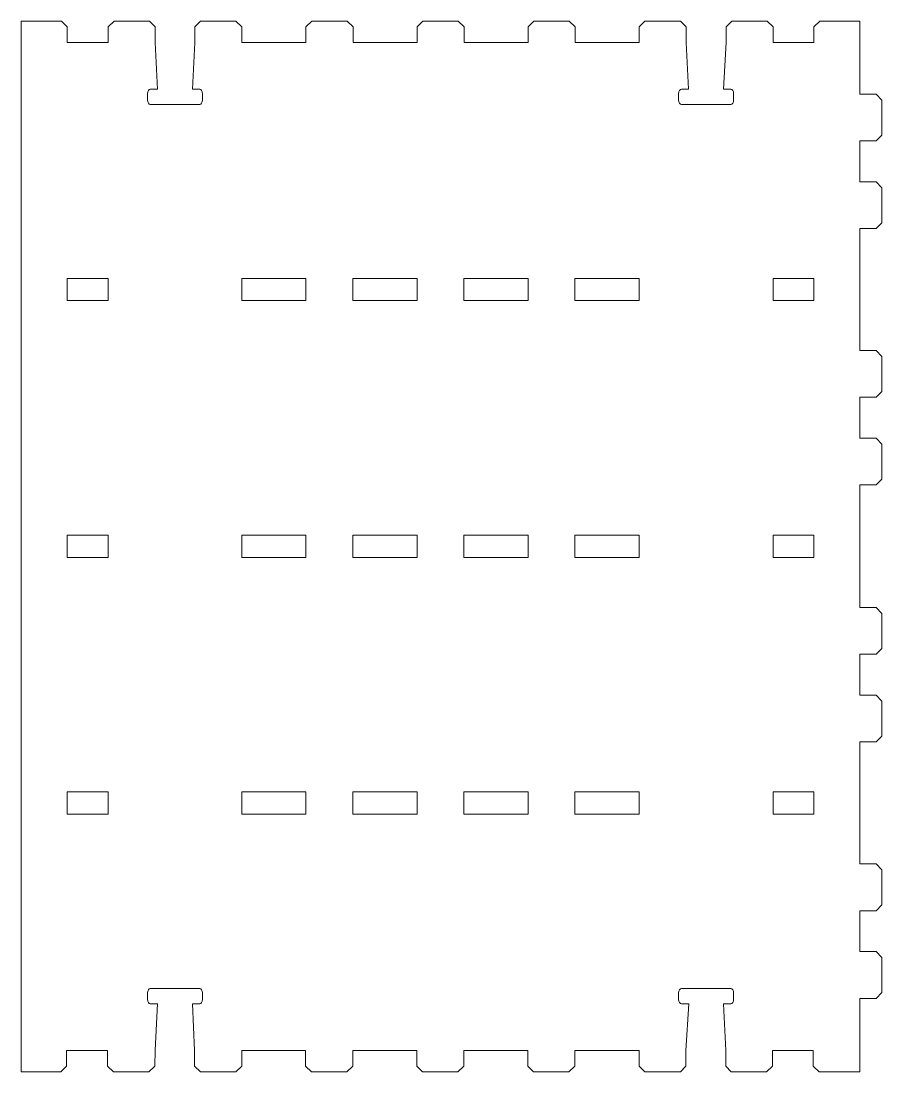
# Model space of a CAD drawing. Header units: millimetres. Extents: x -497 to 476, y -462 to 475.
# Drawn here: x -433.8 to -286.4, y -34.6 to 145.2 of the extents above; entities that cross this region are included whole.
import ezdxf

# ---------------------------------------------------------------- set-up
doc = ezdxf.new("R2010")
doc.units = ezdxf.units.MM
doc.header["$MEASUREMENT"] = 0
doc.layers.add('layer 1', color=7, linetype='Continuous')

msp = doc.modelspace()

# ---------------------------------------------------------------- linework, layer by layer
at = {"layer": 'layer 1', "lineweight": 9}
for points, knots in [([(-411.6356, 133.5624), (-411.6356, 133.5624), (-410.404, 133.5624), (-410.404, 133.5624), (-410.404, 133.5624), (-410.404, 133.5624), (-410.8157, 141.5495), (-410.8157, 141.5495), (-410.8157, 141.5495), (-410.8157, 141.5495), (-410.8157, 144.211), (-410.8157, 144.211), (-410.8157, 144.211), (-410.8157, 144.211), (-411.7604, 145.211), (-411.7604, 145.211), (-411.7604, 145.211), (-411.7604, 145.211), (-417.818, 145.211), (-417.818, 145.211), (-417.818, 145.211), (-417.818, 145.211), (-418.818, 144.211), (-418.818, 144.211), (-418.818, 144.211), (-418.818, 144.211), (-418.818, 141.5495), (-418.818, 141.5495), (-418.818, 141.5495), (-418.818, 141.5495), (-425.8304, 141.5495), (-425.8304, 141.5495), (-425.8304, 141.5495), (-425.8304, 141.5495), (-425.8304, 144.211), (-425.8304, 144.211), (-425.8304, 144.211), (-425.8304, 144.211), (-426.8304, 145.211), (-426.8304, 145.211), (-426.8304, 145.211), (-426.8304, 145.211), (-433.7521, 145.211), (-433.7521, 145.211), (-433.7521, 145.211), (-433.7521, 145.211), (-433.7521, -34.6283), (-433.7521, -34.6283), (-433.7521, -34.6283), (-433.7521, -34.6283), (-426.9422, -34.6283), (-426.9422, -34.6283), (-426.9422, -34.6283), (-426.9422, -34.6283), (-425.9422, -33.6283), (-425.9422, -33.6283), (-425.9422, -33.6283), (-425.9422, -33.6283), (-425.9422, -30.9668), (-425.9422, -30.9668), (-425.9422, -30.9668), (-425.9422, -30.9668), (-418.9297, -30.9668), (-418.9297, -30.9668), (-418.9297, -30.9668), (-418.9297, -30.9668), (-418.9297, -33.6283), (-418.9297, -33.6283), (-418.9297, -33.6283), (-418.9297, -33.6283), (-417.9298, -34.6283), (-417.9298, -34.6283), (-417.9298, -34.6283), (-417.9298, -34.6283), (-411.8722, -34.6283), (-411.8722, -34.6283), (-411.8722, -34.6283), (-411.8722, -34.6283), (-410.8722, -33.6283), (-410.8722, -33.6283), (-410.8722, -33.6283), (-410.8722, -33.6283), (-410.8164, -30.8944), (-410.8164, -30.8944), (-410.8164, -30.8944), (-410.8164, -30.8944), (-410.3889, -22.9797), (-410.3889, -22.9797), (-410.3889, -22.9797), (-410.3889, -22.9797), (-411.6355, -22.9797), (-411.6355, -22.9797)], [0, 0, 0, 0, 0.04166667, 0.04166667, 0.04166667, 0.04166667, 0.08333333, 0.08333333, 0.08333333, 0.08333333, 0.125, 0.125, 0.125, 0.125, 0.16666667, 0.16666667, 0.16666667, 0.16666667, 0.20833333, 0.20833333, 0.20833333, 0.20833333, 0.25, 0.25, 0.25, 0.25, 0.29166667, 0.29166667, 0.29166667, 0.29166667, 0.33333333, 0.33333333, 0.33333333, 0.33333333, 0.375, 0.375, 0.375, 0.375, 0.41666667, 0.41666667, 0.41666667, 0.41666667, 0.45833333, 0.45833333, 0.45833333, 0.45833333, 0.5, 0.5, 0.5, 0.5, 0.54166667, 0.54166667, 0.54166667, 0.54166667, 0.58333333, 0.58333333, 0.58333333, 0.58333333, 0.625, 0.625, 0.625, 0.625, 0.66666667, 0.66666667, 0.66666667, 0.66666667, 0.70833333, 0.70833333, 0.70833333, 0.70833333, 0.75, 0.75, 0.75, 0.75, 0.79166667, 0.79166667, 0.79166667, 0.79166667, 0.83333333, 0.83333333, 0.83333333, 0.83333333, 0.875, 0.875, 0.875, 0.875, 0.91666667, 0.91666667, 0.91666667, 0.91666667, 1, 1, 1, 1]), ([(-320.7573, 133.5624), (-320.7573, 133.5624), (-319.5258, 133.5624), (-319.5258, 133.5624), (-319.5258, 133.5624), (-319.5258, 133.5624), (-319.9374, 141.5495), (-319.9374, 141.5495), (-319.9374, 141.5495), (-319.9374, 141.5495), (-319.938, 144.211), (-319.938, 144.211), (-319.938, 144.211), (-319.938, 144.211), (-320.938, 145.211), (-320.938, 145.211), (-320.938, 145.211), (-320.938, 145.211), (-326.9956, 145.211), (-326.9956, 145.211), (-326.9956, 145.211), (-326.9956, 145.211), (-327.9956, 144.211), (-327.9956, 144.211), (-327.9956, 144.211), (-327.9956, 144.211), (-327.9956, 141.5495), (-327.9956, 141.5495), (-327.9956, 141.5495), (-327.9956, 141.5495), (-338.9381, 141.5495), (-338.9381, 141.5495), (-338.9381, 141.5495), (-338.9381, 141.5495), (-338.9381, 144.211), (-338.9381, 144.211), (-338.9381, 144.211), (-338.9381, 144.211), (-339.9381, 145.211), (-339.9381, 145.211), (-339.9381, 145.211), (-339.9381, 145.211), (-345.9956, 145.211), (-345.9956, 145.211), (-345.9956, 145.211), (-345.9956, 145.211), (-346.9956, 144.211), (-346.9956, 144.211), (-346.9956, 144.211), (-346.9956, 144.211), (-346.9956, 141.5495), (-346.9956, 141.5495), (-346.9956, 141.5495), (-346.9956, 141.5495), (-357.938, 141.5495), (-357.938, 141.5495), (-357.938, 141.5495), (-357.938, 141.5495), (-357.938, 144.211), (-357.938, 144.211), (-357.938, 144.211), (-357.938, 144.211), (-358.9381, 145.211), (-358.9381, 145.211), (-358.9381, 145.211), (-358.9381, 145.211), (-364.9956, 145.211), (-364.9956, 145.211), (-364.9956, 145.211), (-364.9956, 145.211), (-365.9956, 144.211), (-365.9956, 144.211), (-365.9956, 144.211), (-365.9956, 144.211), (-365.9956, 141.5495), (-365.9956, 141.5495), (-365.9956, 141.5495), (-365.9956, 141.5495), (-376.9381, 141.5495), (-376.9381, 141.5495), (-376.9381, 141.5495), (-376.9381, 141.5495), (-376.9381, 144.211), (-376.9381, 144.211), (-376.9381, 144.211), (-376.9381, 144.211), (-377.9381, 145.211), (-377.9381, 145.211), (-377.9381, 145.211), (-377.9381, 145.211), (-383.9956, 145.211), (-383.9956, 145.211), (-383.9956, 145.211), (-383.9956, 145.211), (-384.9956, 144.211), (-384.9956, 144.211), (-384.9956, 144.211), (-384.9956, 144.211), (-384.9956, 141.5495), (-384.9956, 141.5495), (-384.9956, 141.5495), (-384.9956, 141.5495), (-395.9956, 141.5495), (-395.9956, 141.5495), (-395.9956, 141.5495), (-395.9956, 141.5495), (-395.9956, 144.211), (-395.9956, 144.211), (-395.9956, 144.211), (-395.9956, 144.211), (-396.9956, 145.211), (-396.9956, 145.211), (-396.9956, 145.211), (-396.9956, 145.211), (-403.0531, 145.211), (-403.0531, 145.211), (-403.0531, 145.211), (-403.0531, 145.211), (-403.9972, 144.211), (-403.9972, 144.211), (-403.9972, 144.211), (-403.9972, 144.211), (-403.9972, 141.5495), (-403.9972, 141.5495), (-403.9972, 141.5495), (-403.9972, 141.5495), (-404.4247, 133.5624), (-404.4247, 133.5624), (-404.4247, 133.5624), (-404.4247, 133.5624), (-403.178, 133.5624), (-403.178, 133.5624)], [0, 0, 0, 0, 0.02941176, 0.02941176, 0.02941176, 0.02941176, 0.05882353, 0.05882353, 0.05882353, 0.05882353, 0.08823529, 0.08823529, 0.08823529, 0.08823529, 0.11764706, 0.11764706, 0.11764706, 0.11764706, 0.14705882, 0.14705882, 0.14705882, 0.14705882, 0.17647059, 0.17647059, 0.17647059, 0.17647059, 0.20588235, 0.20588235, 0.20588235, 0.20588235, 0.23529412, 0.23529412, 0.23529412, 0.23529412, 0.26470588, 0.26470588, 0.26470588, 0.26470588, 0.29411765, 0.29411765, 0.29411765, 0.29411765, 0.32352941, 0.32352941, 0.32352941, 0.32352941, 0.35294118, 0.35294118, 0.35294118, 0.35294118, 0.38235294, 0.38235294, 0.38235294, 0.38235294, 0.41176471, 0.41176471, 0.41176471, 0.41176471, 0.44117647, 0.44117647, 0.44117647, 0.44117647, 0.47058824, 0.47058824, 0.47058824, 0.47058824, 0.5, 0.5, 0.5, 0.5, 0.52941176, 0.52941176, 0.52941176, 0.52941176, 0.55882353, 0.55882353, 0.55882353, 0.55882353, 0.58823529, 0.58823529, 0.58823529, 0.58823529, 0.61764706, 0.61764706, 0.61764706, 0.61764706, 0.64705882, 0.64705882, 0.64705882, 0.64705882, 0.67647059, 0.67647059, 0.67647059, 0.67647059, 0.70588235, 0.70588235, 0.70588235, 0.70588235, 0.73529412, 0.73529412, 0.73529412, 0.73529412, 0.76470588, 0.76470588, 0.76470588, 0.76470588, 0.79411765, 0.79411765, 0.79411765, 0.79411765, 0.82352941, 0.82352941, 0.82352941, 0.82352941, 0.85294118, 0.85294118, 0.85294118, 0.85294118, 0.88235294, 0.88235294, 0.88235294, 0.88235294, 0.91176471, 0.91176471, 0.91176471, 0.91176471, 0.94117647, 0.94117647, 0.94117647, 0.94117647, 1, 1, 1, 1]), ([(-290.2391, -22.031), (-290.2391, -22.031), (-287.4391, -22.031), (-287.4391, -22.031), (-287.4391, -22.031), (-287.4391, -22.031), (-286.4391, -21.0311), (-286.4391, -21.0311), (-286.4391, -21.0311), (-286.4391, -21.0311), (-286.4391, -15.0311), (-286.4391, -15.0311), (-286.4391, -15.0311), (-286.4391, -15.0311), (-287.4391, -14.0311), (-287.4391, -14.0311), (-287.4391, -14.0311), (-287.4391, -14.0311), (-290.2391, -14.0311), (-290.2391, -14.0311), (-290.2391, -14.0311), (-290.2391, -14.0311), (-290.2391, -7.031), (-290.2391, -7.031), (-290.2391, -7.031), (-290.2391, -7.031), (-287.4391, -7.031), (-287.4391, -7.031), (-287.4391, -7.031), (-287.4391, -7.031), (-286.4391, -6.031), (-286.4391, -6.031), (-286.4391, -6.031), (-286.4391, -6.031), (-286.4391, -0.0311), (-286.4391, -0.0311), (-286.4391, -0.0311), (-286.4391, -0.0311), (-287.4391, 0.9689), (-287.4391, 0.9689), (-287.4391, 0.9689), (-287.4391, 0.9689), (-290.2391, 0.9689), (-290.2391, 0.9689), (-290.2391, 0.9689), (-290.2391, 0.9689), (-290.2391, 21.8403), (-290.2391, 21.8403), (-290.2391, 21.8403), (-290.2391, 21.8403), (-287.4391, 21.8403), (-287.4391, 21.8403), (-287.4391, 21.8403), (-287.4391, 21.8403), (-286.4391, 22.8402), (-286.4391, 22.8402), (-286.4391, 22.8402), (-286.4391, 22.8402), (-286.4391, 28.8402), (-286.4391, 28.8402), (-286.4391, 28.8402), (-286.4391, 28.8402), (-287.4391, 29.8402), (-287.4391, 29.8402), (-287.4391, 29.8402), (-287.4391, 29.8402), (-290.2391, 29.8402), (-290.2391, 29.8402), (-290.2391, 29.8402), (-290.2391, 29.8402), (-290.2391, 36.8403), (-290.2391, 36.8403), (-290.2391, 36.8403), (-290.2391, 36.8403), (-287.4391, 36.8403), (-287.4391, 36.8403), (-287.4391, 36.8403), (-287.4391, 36.8403), (-286.4391, 37.8403), (-286.4391, 37.8403), (-286.4391, 37.8403), (-286.4391, 37.8403), (-286.4391, 43.8402), (-286.4391, 43.8402), (-286.4391, 43.8402), (-286.4391, 43.8402), (-287.4391, 44.8402), (-287.4391, 44.8402), (-287.4391, 44.8402), (-287.4391, 44.8402), (-290.2391, 44.8402), (-290.2391, 44.8402), (-290.2391, 44.8402), (-290.2391, 44.8402), (-290.2391, 65.8192), (-290.2391, 65.8192), (-290.2391, 65.8192), (-290.2391, 65.8192), (-287.4391, 65.8192), (-287.4391, 65.8192), (-287.4391, 65.8192), (-287.4391, 65.8192), (-286.4391, 66.8192), (-286.4391, 66.8192), (-286.4391, 66.8192), (-286.4391, 66.8192), (-286.4391, 72.8192), (-286.4391, 72.8192), (-286.4391, 72.8192), (-286.4391, 72.8192), (-287.4391, 73.8192), (-287.4391, 73.8192), (-287.4391, 73.8192), (-287.4391, 73.8192), (-290.2391, 73.8192), (-290.2391, 73.8192), (-290.2391, 73.8192), (-290.2391, 73.8192), (-290.2391, 80.8193), (-290.2391, 80.8193), (-290.2391, 80.8193), (-290.2391, 80.8193), (-287.4391, 80.8193), (-287.4391, 80.8193), (-287.4391, 80.8193), (-287.4391, 80.8193), (-286.4391, 81.8193), (-286.4391, 81.8193), (-286.4391, 81.8193), (-286.4391, 81.8193), (-286.4391, 87.8192), (-286.4391, 87.8192), (-286.4391, 87.8192), (-286.4391, 87.8192), (-287.4391, 88.8192), (-287.4391, 88.8192), (-287.4391, 88.8192), (-287.4391, 88.8192), (-290.2391, 88.8192), (-290.2391, 88.8192), (-290.2391, 88.8192), (-290.2391, 88.8192), (-290.2391, 109.6905), (-290.2391, 109.6905), (-290.2391, 109.6905), (-290.2391, 109.6905), (-287.4391, 109.6905), (-287.4391, 109.6905), (-287.4391, 109.6905), (-287.4391, 109.6905), (-286.4391, 110.6905), (-286.4391, 110.6905), (-286.4391, 110.6905), (-286.4391, 110.6905), (-286.4391, 116.6905), (-286.4391, 116.6905), (-286.4391, 116.6905), (-286.4391, 116.6905), (-287.4391, 117.6905), (-287.4391, 117.6905), (-287.4391, 117.6905), (-287.4391, 117.6905), (-290.2391, 117.6905), (-290.2391, 117.6905), (-290.2391, 117.6905), (-290.2391, 117.6905), (-290.2391, 124.6906), (-290.2391, 124.6906), (-290.2391, 124.6906), (-290.2391, 124.6906), (-287.4391, 124.6906), (-287.4391, 124.6906), (-287.4391, 124.6906), (-287.4391, 124.6906), (-286.4391, 125.6906), (-286.4391, 125.6906), (-286.4391, 125.6906), (-286.4391, 125.6906), (-286.4391, 131.6905), (-286.4391, 131.6905), (-286.4391, 131.6905), (-286.4391, 131.6905), (-287.4391, 132.6905), (-287.4391, 132.6905), (-287.4391, 132.6905), (-287.4391, 132.6905), (-290.2391, 132.6905), (-290.2391, 132.6905), (-290.2391, 132.6905), (-290.2391, 132.6905), (-290.2391, 145.211), (-290.2391, 145.211), (-290.2391, 145.211), (-290.2391, 145.211), (-297.0956, 145.211), (-297.0956, 145.211), (-297.0956, 145.211), (-297.0956, 145.211), (-298.0956, 144.211), (-298.0956, 144.211), (-298.0956, 144.211), (-298.0956, 144.211), (-298.0956, 141.5495), (-298.0956, 141.5495), (-298.0956, 141.5495), (-298.0956, 141.5495), (-305.0614, 141.5495), (-305.0614, 141.5495), (-305.0614, 141.5495), (-305.0614, 141.5495), (-305.0614, 144.211), (-305.0614, 144.211), (-305.0614, 144.211), (-305.0614, 144.211), (-306.0614, 145.211), (-306.0614, 145.211), (-306.0614, 145.211), (-306.0614, 145.211), (-312.119, 145.211), (-312.119, 145.211), (-312.119, 145.211), (-312.119, 145.211), (-313.119, 144.211), (-313.119, 144.211), (-313.119, 144.211), (-313.119, 144.211), (-313.119, 141.5495), (-313.119, 141.5495), (-313.119, 141.5495), (-313.119, 141.5495), (-313.5464, 133.5624), (-313.5464, 133.5624), (-313.5464, 133.5624), (-313.5464, 133.5624), (-312.2997, 133.5624), (-312.2997, 133.5624)], [0, 0, 0, 0, 0.01666667, 0.01666667, 0.01666667, 0.01666667, 0.03333333, 0.03333333, 0.03333333, 0.03333333, 0.05, 0.05, 0.05, 0.05, 0.06666667, 0.06666667, 0.06666667, 0.06666667, 0.08333333, 0.08333333, 0.08333333, 0.08333333, 0.1, 0.1, 0.1, 0.1, 0.11666667, 0.11666667, 0.11666667, 0.11666667, 0.13333333, 0.13333333, 0.13333333, 0.13333333, 0.15, 0.15, 0.15, 0.15, 0.16666667, 0.16666667, 0.16666667, 0.16666667, 0.18333333, 0.18333333, 0.18333333, 0.18333333, 0.2, 0.2, 0.2, 0.2, 0.21666667, 0.21666667, 0.21666667, 0.21666667, 0.23333333, 0.23333333, 0.23333333, 0.23333333, 0.25, 0.25, 0.25, 0.25, 0.26666667, 0.26666667, 0.26666667, 0.26666667, 0.28333333, 0.28333333, 0.28333333, 0.28333333, 0.3, 0.3, 0.3, 0.3, 0.31666667, 0.31666667, 0.31666667, 0.31666667, 0.33333333, 0.33333333, 0.33333333, 0.33333333, 0.35, 0.35, 0.35, 0.35, 0.36666667, 0.36666667, 0.36666667, 0.36666667, 0.38333333, 0.38333333, 0.38333333, 0.38333333, 0.4, 0.4, 0.4, 0.4, 0.41666667, 0.41666667, 0.41666667, 0.41666667, 0.43333333, 0.43333333, 0.43333333, 0.43333333, 0.45, 0.45, 0.45, 0.45, 0.46666667, 0.46666667, 0.46666667, 0.46666667, 0.48333333, 0.48333333, 0.48333333, 0.48333333, 0.5, 0.5, 0.5, 0.5, 0.51666667, 0.51666667, 0.51666667, 0.51666667, 0.53333333, 0.53333333, 0.53333333, 0.53333333, 0.55, 0.55, 0.55, 0.55, 0.56666667, 0.56666667, 0.56666667, 0.56666667, 0.58333333, 0.58333333, 0.58333333, 0.58333333, 0.6, 0.6, 0.6, 0.6, 0.61666667, 0.61666667, 0.61666667, 0.61666667, 0.63333333, 0.63333333, 0.63333333, 0.63333333, 0.65, 0.65, 0.65, 0.65, 0.66666667, 0.66666667, 0.66666667, 0.66666667, 0.68333333, 0.68333333, 0.68333333, 0.68333333, 0.7, 0.7, 0.7, 0.7, 0.71666667, 0.71666667, 0.71666667, 0.71666667, 0.73333333, 0.73333333, 0.73333333, 0.73333333, 0.75, 0.75, 0.75, 0.75, 0.76666667, 0.76666667, 0.76666667, 0.76666667, 0.78333333, 0.78333333, 0.78333333, 0.78333333, 0.8, 0.8, 0.8, 0.8, 0.81666667, 0.81666667, 0.81666667, 0.81666667, 0.83333333, 0.83333333, 0.83333333, 0.83333333, 0.85, 0.85, 0.85, 0.85, 0.86666667, 0.86666667, 0.86666667, 0.86666667, 0.88333333, 0.88333333, 0.88333333, 0.88333333, 0.9, 0.9, 0.9, 0.9, 0.91666667, 0.91666667, 0.91666667, 0.91666667, 0.93333333, 0.93333333, 0.93333333, 0.93333333, 0.95, 0.95, 0.95, 0.95, 0.96666667, 0.96666667, 0.96666667, 0.96666667, 1, 1, 1, 1]), ([(-425.8304, 101.1701), (-425.8304, 101.1701), (-418.8179, 101.1701), (-418.8179, 101.1701), (-418.8179, 101.1701), (-418.8179, 101.1701), (-418.8179, 97.3701), (-418.8179, 97.3701), (-418.8179, 97.3701), (-418.8179, 97.3701), (-425.8304, 97.3701), (-425.8304, 97.3701), (-425.8304, 97.3701), (-425.8304, 97.3701), (-425.8304, 101.1701), (-425.8304, 101.1701)], [0, 0, 0, 0, 0.2, 0.2, 0.2, 0.2, 0.4, 0.4, 0.4, 0.4, 0.6, 0.6, 0.6, 0.6, 1, 1, 1, 1]), ([(-395.9957, 101.1701), (-395.9957, 101.1701), (-384.9957, 101.1701), (-384.9957, 101.1701), (-384.9957, 101.1701), (-384.9957, 101.1701), (-384.9957, 97.3701), (-384.9957, 97.3701), (-384.9957, 97.3701), (-384.9957, 97.3701), (-395.9957, 97.3701), (-395.9957, 97.3701), (-395.9957, 97.3701), (-395.9957, 97.3701), (-395.9957, 101.1701), (-395.9957, 101.1701)], [0, 0, 0, 0, 0.2, 0.2, 0.2, 0.2, 0.4, 0.4, 0.4, 0.4, 0.6, 0.6, 0.6, 0.6, 1, 1, 1, 1]), ([(-376.9956, 101.1701), (-376.9956, 101.1701), (-365.9956, 101.1701), (-365.9956, 101.1701), (-365.9956, 101.1701), (-365.9956, 101.1701), (-365.9956, 97.3701), (-365.9956, 97.3701), (-365.9956, 97.3701), (-365.9956, 97.3701), (-376.9956, 97.3701), (-376.9956, 97.3701), (-376.9956, 97.3701), (-376.9956, 97.3701), (-376.9956, 101.1701), (-376.9956, 101.1701)], [0, 0, 0, 0, 0.2, 0.2, 0.2, 0.2, 0.4, 0.4, 0.4, 0.4, 0.6, 0.6, 0.6, 0.6, 1, 1, 1, 1]), ([(-357.9956, 101.1701), (-357.9956, 101.1701), (-346.9956, 101.1701), (-346.9956, 101.1701), (-346.9956, 101.1701), (-346.9956, 101.1701), (-346.9956, 97.3701), (-346.9956, 97.3701), (-346.9956, 97.3701), (-346.9956, 97.3701), (-357.9956, 97.3701), (-357.9956, 97.3701), (-357.9956, 97.3701), (-357.9956, 97.3701), (-357.9956, 101.1701), (-357.9956, 101.1701)], [0, 0, 0, 0, 0.2, 0.2, 0.2, 0.2, 0.4, 0.4, 0.4, 0.4, 0.6, 0.6, 0.6, 0.6, 1, 1, 1, 1]), ([(-338.9956, 101.1701), (-338.9956, 101.1701), (-327.9956, 101.1701), (-327.9956, 101.1701), (-327.9956, 101.1701), (-327.9956, 101.1701), (-327.9956, 97.3701), (-327.9956, 97.3701), (-327.9956, 97.3701), (-327.9956, 97.3701), (-338.9956, 97.3701), (-338.9956, 97.3701), (-338.9956, 97.3701), (-338.9956, 97.3701), (-338.9956, 101.1701), (-338.9956, 101.1701)], [0, 0, 0, 0, 0.2, 0.2, 0.2, 0.2, 0.4, 0.4, 0.4, 0.4, 0.6, 0.6, 0.6, 0.6, 1, 1, 1, 1]), ([(-305.0614, 101.1701), (-305.0614, 101.1701), (-298.0956, 101.1701), (-298.0956, 101.1701), (-298.0956, 101.1701), (-298.0956, 101.1701), (-298.0956, 97.3701), (-298.0956, 97.3701), (-298.0956, 97.3701), (-298.0956, 97.3701), (-305.0614, 97.3701), (-305.0614, 97.3701), (-305.0614, 97.3701), (-305.0614, 97.3701), (-305.0614, 101.1701), (-305.0614, 101.1701)], [0, 0, 0, 0, 0.2, 0.2, 0.2, 0.2, 0.4, 0.4, 0.4, 0.4, 0.6, 0.6, 0.6, 0.6, 1, 1, 1, 1]), ([(-425.8304, 57.2374), (-425.8304, 57.2374), (-418.8179, 57.2374), (-418.8179, 57.2374), (-418.8179, 57.2374), (-418.8179, 57.2374), (-418.8179, 53.4374), (-418.8179, 53.4374), (-418.8179, 53.4374), (-418.8179, 53.4374), (-425.8304, 53.4374), (-425.8304, 53.4374), (-425.8304, 53.4374), (-425.8304, 53.4374), (-425.8304, 57.2374), (-425.8304, 57.2374)], [0, 0, 0, 0, 0.2, 0.2, 0.2, 0.2, 0.4, 0.4, 0.4, 0.4, 0.6, 0.6, 0.6, 0.6, 1, 1, 1, 1]), ([(-395.9957, 57.2374), (-395.9957, 57.2374), (-384.9957, 57.2374), (-384.9957, 57.2374), (-384.9957, 57.2374), (-384.9957, 57.2374), (-384.9957, 53.4374), (-384.9957, 53.4374), (-384.9957, 53.4374), (-384.9957, 53.4374), (-395.9957, 53.4374), (-395.9957, 53.4374), (-395.9957, 53.4374), (-395.9957, 53.4374), (-395.9957, 57.2374), (-395.9957, 57.2374)], [0, 0, 0, 0, 0.2, 0.2, 0.2, 0.2, 0.4, 0.4, 0.4, 0.4, 0.6, 0.6, 0.6, 0.6, 1, 1, 1, 1]), ([(-376.9956, 57.2374), (-376.9956, 57.2374), (-365.9956, 57.2374), (-365.9956, 57.2374), (-365.9956, 57.2374), (-365.9956, 57.2374), (-365.9956, 53.4374), (-365.9956, 53.4374), (-365.9956, 53.4374), (-365.9956, 53.4374), (-376.9956, 53.4374), (-376.9956, 53.4374), (-376.9956, 53.4374), (-376.9956, 53.4374), (-376.9956, 57.2374), (-376.9956, 57.2374)], [0, 0, 0, 0, 0.2, 0.2, 0.2, 0.2, 0.4, 0.4, 0.4, 0.4, 0.6, 0.6, 0.6, 0.6, 1, 1, 1, 1]), ([(-357.9956, 57.2374), (-357.9956, 57.2374), (-346.9956, 57.2374), (-346.9956, 57.2374), (-346.9956, 57.2374), (-346.9956, 57.2374), (-346.9956, 53.4374), (-346.9956, 53.4374), (-346.9956, 53.4374), (-346.9956, 53.4374), (-357.9956, 53.4374), (-357.9956, 53.4374), (-357.9956, 53.4374), (-357.9956, 53.4374), (-357.9956, 57.2374), (-357.9956, 57.2374)], [0, 0, 0, 0, 0.2, 0.2, 0.2, 0.2, 0.4, 0.4, 0.4, 0.4, 0.6, 0.6, 0.6, 0.6, 1, 1, 1, 1]), ([(-338.9956, 57.2374), (-338.9956, 57.2374), (-327.9956, 57.2374), (-327.9956, 57.2374), (-327.9956, 57.2374), (-327.9956, 57.2374), (-327.9956, 53.4374), (-327.9956, 53.4374), (-327.9956, 53.4374), (-327.9956, 53.4374), (-338.9956, 53.4374), (-338.9956, 53.4374), (-338.9956, 53.4374), (-338.9956, 53.4374), (-338.9956, 57.2374), (-338.9956, 57.2374)], [0, 0, 0, 0, 0.2, 0.2, 0.2, 0.2, 0.4, 0.4, 0.4, 0.4, 0.6, 0.6, 0.6, 0.6, 1, 1, 1, 1]), ([(-305.0614, 57.2374), (-305.0614, 57.2374), (-298.0956, 57.2374), (-298.0956, 57.2374), (-298.0956, 57.2374), (-298.0956, 57.2374), (-298.0956, 53.4374), (-298.0956, 53.4374), (-298.0956, 53.4374), (-298.0956, 53.4374), (-305.0614, 53.4374), (-305.0614, 53.4374), (-305.0614, 53.4374), (-305.0614, 53.4374), (-305.0614, 57.2374), (-305.0614, 57.2374)], [0, 0, 0, 0, 0.2, 0.2, 0.2, 0.2, 0.4, 0.4, 0.4, 0.4, 0.6, 0.6, 0.6, 0.6, 1, 1, 1, 1]), ([(-425.8304, 13.3046), (-425.8304, 13.3046), (-418.8179, 13.3046), (-418.8179, 13.3046), (-418.8179, 13.3046), (-418.8179, 13.3046), (-418.8179, 9.5046), (-418.8179, 9.5046), (-418.8179, 9.5046), (-418.8179, 9.5046), (-425.8304, 9.5046), (-425.8304, 9.5046), (-425.8304, 9.5046), (-425.8304, 9.5046), (-425.8304, 13.3046), (-425.8304, 13.3046)], [0, 0, 0, 0, 0.2, 0.2, 0.2, 0.2, 0.4, 0.4, 0.4, 0.4, 0.6, 0.6, 0.6, 0.6, 1, 1, 1, 1]), ([(-395.9957, 13.3046), (-395.9957, 13.3046), (-384.9957, 13.3046), (-384.9957, 13.3046), (-384.9957, 13.3046), (-384.9957, 13.3046), (-384.9957, 9.5046), (-384.9957, 9.5046), (-384.9957, 9.5046), (-384.9957, 9.5046), (-395.9957, 9.5046), (-395.9957, 9.5046), (-395.9957, 9.5046), (-395.9957, 9.5046), (-395.9957, 13.3046), (-395.9957, 13.3046)], [0, 0, 0, 0, 0.2, 0.2, 0.2, 0.2, 0.4, 0.4, 0.4, 0.4, 0.6, 0.6, 0.6, 0.6, 1, 1, 1, 1]), ([(-376.9956, 13.3046), (-376.9956, 13.3046), (-365.9956, 13.3046), (-365.9956, 13.3046), (-365.9956, 13.3046), (-365.9956, 13.3046), (-365.9956, 9.5046), (-365.9956, 9.5046), (-365.9956, 9.5046), (-365.9956, 9.5046), (-376.9956, 9.5046), (-376.9956, 9.5046), (-376.9956, 9.5046), (-376.9956, 9.5046), (-376.9956, 13.3046), (-376.9956, 13.3046)], [0, 0, 0, 0, 0.2, 0.2, 0.2, 0.2, 0.4, 0.4, 0.4, 0.4, 0.6, 0.6, 0.6, 0.6, 1, 1, 1, 1]), ([(-357.9956, 13.3046), (-357.9956, 13.3046), (-346.9956, 13.3046), (-346.9956, 13.3046), (-346.9956, 13.3046), (-346.9956, 13.3046), (-346.9956, 9.5046), (-346.9956, 9.5046), (-346.9956, 9.5046), (-346.9956, 9.5046), (-357.9956, 9.5046), (-357.9956, 9.5046), (-357.9956, 9.5046), (-357.9956, 9.5046), (-357.9956, 13.3046), (-357.9956, 13.3046)], [0, 0, 0, 0, 0.2, 0.2, 0.2, 0.2, 0.4, 0.4, 0.4, 0.4, 0.6, 0.6, 0.6, 0.6, 1, 1, 1, 1]), ([(-338.9956, 13.3046), (-338.9956, 13.3046), (-327.9956, 13.3046), (-327.9956, 13.3046), (-327.9956, 13.3046), (-327.9956, 13.3046), (-327.9956, 9.5046), (-327.9956, 9.5046), (-327.9956, 9.5046), (-327.9956, 9.5046), (-338.9956, 9.5046), (-338.9956, 9.5046), (-338.9956, 9.5046), (-338.9956, 9.5046), (-338.9956, 13.3046), (-338.9956, 13.3046)], [0, 0, 0, 0, 0.2, 0.2, 0.2, 0.2, 0.4, 0.4, 0.4, 0.4, 0.6, 0.6, 0.6, 0.6, 1, 1, 1, 1]), ([(-305.0614, 13.3046), (-305.0614, 13.3046), (-298.0956, 13.3046), (-298.0956, 13.3046), (-298.0956, 13.3046), (-298.0956, 13.3046), (-298.0956, 9.5046), (-298.0956, 9.5046), (-298.0956, 9.5046), (-298.0956, 9.5046), (-305.0614, 9.5046), (-305.0614, 9.5046), (-305.0614, 9.5046), (-305.0614, 9.5046), (-305.0614, 13.3046), (-305.0614, 13.3046)], [0, 0, 0, 0, 0.2, 0.2, 0.2, 0.2, 0.4, 0.4, 0.4, 0.4, 0.6, 0.6, 0.6, 0.6, 1, 1, 1, 1]), ([(-403.178, -22.9797), (-403.178, -22.9797), (-404.4095, -22.9797), (-404.4095, -22.9797), (-404.4095, -22.9797), (-404.4095, -22.9797), (-404.0537, -30.9668), (-404.0537, -30.9668), (-404.0537, -30.9668), (-404.0537, -30.9668), (-404.0531, -33.6283), (-404.0531, -33.6283), (-404.0531, -33.6283), (-404.0531, -33.6283), (-403.0531, -34.6283), (-403.0531, -34.6283), (-403.0531, -34.6283), (-403.0531, -34.6283), (-396.9955, -34.6283), (-396.9955, -34.6283), (-396.9955, -34.6283), (-396.9955, -34.6283), (-395.9956, -33.6283), (-395.9956, -33.6283), (-395.9956, -33.6283), (-395.9956, -33.6283), (-395.9956, -30.9668), (-395.9956, -30.9668), (-395.9956, -30.9668), (-395.9956, -30.9668), (-385.0531, -30.9668), (-385.0531, -30.9668), (-385.0531, -30.9668), (-385.0531, -30.9668), (-385.0531, -33.6283), (-385.0531, -33.6283), (-385.0531, -33.6283), (-385.0531, -33.6283), (-384.0531, -34.6283), (-384.0531, -34.6283), (-384.0531, -34.6283), (-384.0531, -34.6283), (-377.9955, -34.6283), (-377.9955, -34.6283), (-377.9955, -34.6283), (-377.9955, -34.6283), (-376.9955, -33.6283), (-376.9955, -33.6283), (-376.9955, -33.6283), (-376.9955, -33.6283), (-376.9955, -30.9668), (-376.9955, -30.9668), (-376.9955, -30.9668), (-376.9955, -30.9668), (-366.0531, -30.9668), (-366.0531, -30.9668), (-366.0531, -30.9668), (-366.0531, -30.9668), (-366.0531, -33.6283), (-366.0531, -33.6283), (-366.0531, -33.6283), (-366.0531, -33.6283), (-365.0531, -34.6283), (-365.0531, -34.6283), (-365.0531, -34.6283), (-365.0531, -34.6283), (-358.9956, -34.6283), (-358.9956, -34.6283), (-358.9956, -34.6283), (-358.9956, -34.6283), (-357.9956, -33.6283), (-357.9956, -33.6283), (-357.9956, -33.6283), (-357.9956, -33.6283), (-357.9956, -30.9668), (-357.9956, -30.9668), (-357.9956, -30.9668), (-357.9956, -30.9668), (-347.0531, -30.9668), (-347.0531, -30.9668), (-347.0531, -30.9668), (-347.0531, -30.9668), (-347.0531, -33.6283), (-347.0531, -33.6283), (-347.0531, -33.6283), (-347.0531, -33.6283), (-346.0531, -34.6283), (-346.0531, -34.6283), (-346.0531, -34.6283), (-346.0531, -34.6283), (-339.9955, -34.6283), (-339.9955, -34.6283), (-339.9955, -34.6283), (-339.9955, -34.6283), (-338.9955, -33.6283), (-338.9955, -33.6283), (-338.9955, -33.6283), (-338.9955, -33.6283), (-338.9955, -30.9668), (-338.9955, -30.9668), (-338.9955, -30.9668), (-338.9955, -30.9668), (-327.9956, -30.9668), (-327.9956, -30.9668), (-327.9956, -30.9668), (-327.9956, -30.9668), (-327.9956, -33.6283), (-327.9956, -33.6283), (-327.9956, -33.6283), (-327.9956, -33.6283), (-326.9956, -34.6283), (-326.9956, -34.6283), (-326.9956, -34.6283), (-326.9956, -34.6283), (-320.938, -34.6283), (-320.938, -34.6283), (-320.938, -34.6283), (-320.938, -34.6283), (-319.994, -33.6283), (-319.994, -33.6283), (-319.994, -33.6283), (-319.994, -33.6283), (-319.994, -30.9668), (-319.994, -30.9668), (-319.994, -30.9668), (-319.994, -30.9668), (-319.5107, -22.9797), (-319.5107, -22.9797), (-319.5107, -22.9797), (-319.5107, -22.9797), (-320.7573, -22.9797), (-320.7573, -22.9797)], [0, 0, 0, 0, 0.02941176, 0.02941176, 0.02941176, 0.02941176, 0.05882353, 0.05882353, 0.05882353, 0.05882353, 0.08823529, 0.08823529, 0.08823529, 0.08823529, 0.11764706, 0.11764706, 0.11764706, 0.11764706, 0.14705882, 0.14705882, 0.14705882, 0.14705882, 0.17647059, 0.17647059, 0.17647059, 0.17647059, 0.20588235, 0.20588235, 0.20588235, 0.20588235, 0.23529412, 0.23529412, 0.23529412, 0.23529412, 0.26470588, 0.26470588, 0.26470588, 0.26470588, 0.29411765, 0.29411765, 0.29411765, 0.29411765, 0.32352941, 0.32352941, 0.32352941, 0.32352941, 0.35294118, 0.35294118, 0.35294118, 0.35294118, 0.38235294, 0.38235294, 0.38235294, 0.38235294, 0.41176471, 0.41176471, 0.41176471, 0.41176471, 0.44117647, 0.44117647, 0.44117647, 0.44117647, 0.47058824, 0.47058824, 0.47058824, 0.47058824, 0.5, 0.5, 0.5, 0.5, 0.52941176, 0.52941176, 0.52941176, 0.52941176, 0.55882353, 0.55882353, 0.55882353, 0.55882353, 0.58823529, 0.58823529, 0.58823529, 0.58823529, 0.61764706, 0.61764706, 0.61764706, 0.61764706, 0.64705882, 0.64705882, 0.64705882, 0.64705882, 0.67647059, 0.67647059, 0.67647059, 0.67647059, 0.70588235, 0.70588235, 0.70588235, 0.70588235, 0.73529412, 0.73529412, 0.73529412, 0.73529412, 0.76470588, 0.76470588, 0.76470588, 0.76470588, 0.79411765, 0.79411765, 0.79411765, 0.79411765, 0.82352941, 0.82352941, 0.82352941, 0.82352941, 0.85294118, 0.85294118, 0.85294118, 0.85294118, 0.88235294, 0.88235294, 0.88235294, 0.88235294, 0.91176471, 0.91176471, 0.91176471, 0.91176471, 0.94117647, 0.94117647, 0.94117647, 0.94117647, 1, 1, 1, 1]), ([(-312.2997, -22.9797), (-312.2997, -22.9797), (-313.5314, -22.9797), (-313.5314, -22.9797), (-313.5314, -22.9797), (-313.5314, -22.9797), (-313.1755, -30.9668), (-313.1755, -30.9668), (-313.1755, -30.9668), (-313.1755, -30.9668), (-313.1755, -33.6283), (-313.1755, -33.6283), (-313.1755, -33.6283), (-313.1755, -33.6283), (-312.2308, -34.6283), (-312.2308, -34.6283), (-312.2308, -34.6283), (-312.2308, -34.6283), (-306.1732, -34.6283), (-306.1732, -34.6283), (-306.1732, -34.6283), (-306.1732, -34.6283), (-305.1732, -33.6283), (-305.1732, -33.6283), (-305.1732, -33.6283), (-305.1732, -33.6283), (-305.1732, -30.9668), (-305.1732, -30.9668), (-305.1732, -30.9668), (-305.1732, -30.9668), (-298.2074, -30.9668), (-298.2074, -30.9668), (-298.2074, -30.9668), (-298.2074, -30.9668), (-298.2074, -33.6283), (-298.2074, -33.6283), (-298.2074, -33.6283), (-298.2074, -33.6283), (-297.2074, -34.6283), (-297.2074, -34.6283), (-297.2074, -34.6283), (-297.2074, -34.6283), (-290.2391, -34.6283), (-290.2391, -34.6283), (-290.2391, -34.6283), (-290.2391, -34.6283), (-290.2391, -22.031), (-290.2391, -22.031)], [0, 0, 0, 0, 0.07692308, 0.07692308, 0.07692308, 0.07692308, 0.15384615, 0.15384615, 0.15384615, 0.15384615, 0.23076923, 0.23076923, 0.23076923, 0.23076923, 0.30769231, 0.30769231, 0.30769231, 0.30769231, 0.38461538, 0.38461538, 0.38461538, 0.38461538, 0.46153846, 0.46153846, 0.46153846, 0.46153846, 0.53846154, 0.53846154, 0.53846154, 0.53846154, 0.61538462, 0.61538462, 0.61538462, 0.61538462, 0.69230769, 0.69230769, 0.69230769, 0.69230769, 0.76923077, 0.76923077, 0.76923077, 0.76923077, 0.84615385, 0.84615385, 0.84615385, 0.84615385, 1, 1, 1, 1])]:
    msp.add_open_spline(points, degree=3, knots=knots, dxfattribs=at)
for points in [[(-412.1054, 132.8037), (-412.1054, 133.2227), (-411.895, 133.5624), (-411.6356, 133.5624)], [(-403.178, 133.5624), (-402.9185, 133.5624), (-402.7082, 133.2227), (-402.7082, 132.8037)], [(-321.2272, 132.8037), (-321.2272, 133.2227), (-321.0168, 133.5624), (-320.7573, 133.5624)], [(-312.2997, 133.5624), (-312.0402, 133.5624), (-311.8299, 133.2227), (-311.8299, 132.8037)], [(-412.1054, 131.6859), (-412.1054, 131.6859), (-412.1054, 132.8037), (-412.1054, 132.8037)], [(-411.6356, 130.9273), (-411.895, 130.9273), (-412.1054, 131.267), (-412.1054, 131.6859)], [(-402.7082, 131.6859), (-402.7082, 131.267), (-402.9185, 130.9273), (-403.178, 130.9273)], [(-402.7082, 132.8037), (-402.7082, 132.8037), (-402.7082, 131.6859), (-402.7082, 131.6859)], [(-321.2272, 131.6859), (-321.2272, 131.6859), (-321.2272, 132.8037), (-321.2272, 132.8037)], [(-320.7573, 130.9273), (-321.0168, 130.9273), (-321.2272, 131.267), (-321.2272, 131.6859)], [(-311.8299, 131.6859), (-311.8299, 131.267), (-312.0402, 130.9273), (-312.2997, 130.9273)], [(-311.8299, 132.8037), (-311.8299, 132.8037), (-311.8299, 131.6859), (-311.8299, 131.6859)], [(-403.178, 130.9273), (-403.178, 130.9273), (-411.6356, 130.9273), (-411.6356, 130.9273)], [(-312.2997, 130.9273), (-312.2997, 130.9273), (-320.7573, 130.9273), (-320.7573, 130.9273)], [(-412.1054, -21.1033), (-412.1054, -20.6843), (-411.895, -20.3446), (-411.6355, -20.3446)], [(-412.1054, -22.221), (-412.1054, -22.221), (-412.1054, -21.1033), (-412.1054, -21.1033)], [(-411.6355, -20.3446), (-411.6355, -20.3446), (-403.178, -20.3446), (-403.178, -20.3446)], [(-403.178, -20.3446), (-402.9185, -20.3446), (-402.7082, -20.6843), (-402.7082, -21.1033)], [(-402.7082, -21.1033), (-402.7082, -21.1033), (-402.7082, -22.221), (-402.7082, -22.221)], [(-321.2272, -21.1033), (-321.2272, -20.6843), (-321.0168, -20.3446), (-320.7573, -20.3446)], [(-321.2272, -22.221), (-321.2272, -22.221), (-321.2272, -21.1033), (-321.2272, -21.1033)], [(-320.7573, -20.3446), (-320.7573, -20.3446), (-312.2997, -20.3446), (-312.2997, -20.3446)], [(-312.2997, -20.3446), (-312.0402, -20.3446), (-311.8299, -20.6843), (-311.8299, -21.1033)], [(-311.8299, -21.1033), (-311.8299, -21.1033), (-311.8299, -22.221), (-311.8299, -22.221)], [(-411.6355, -22.9797), (-411.895, -22.9797), (-412.1054, -22.64), (-412.1054, -22.221)], [(-402.7082, -22.221), (-402.7082, -22.64), (-402.9185, -22.9797), (-403.178, -22.9797)], [(-320.7573, -22.9797), (-321.0168, -22.9797), (-321.2272, -22.64), (-321.2272, -22.221)], [(-311.8299, -22.221), (-311.8299, -22.64), (-312.0402, -22.9797), (-312.2997, -22.9797)]]:
    msp.add_open_spline(points, degree=3, dxfattribs=at)

doc.saveas('drawing.dxf')
